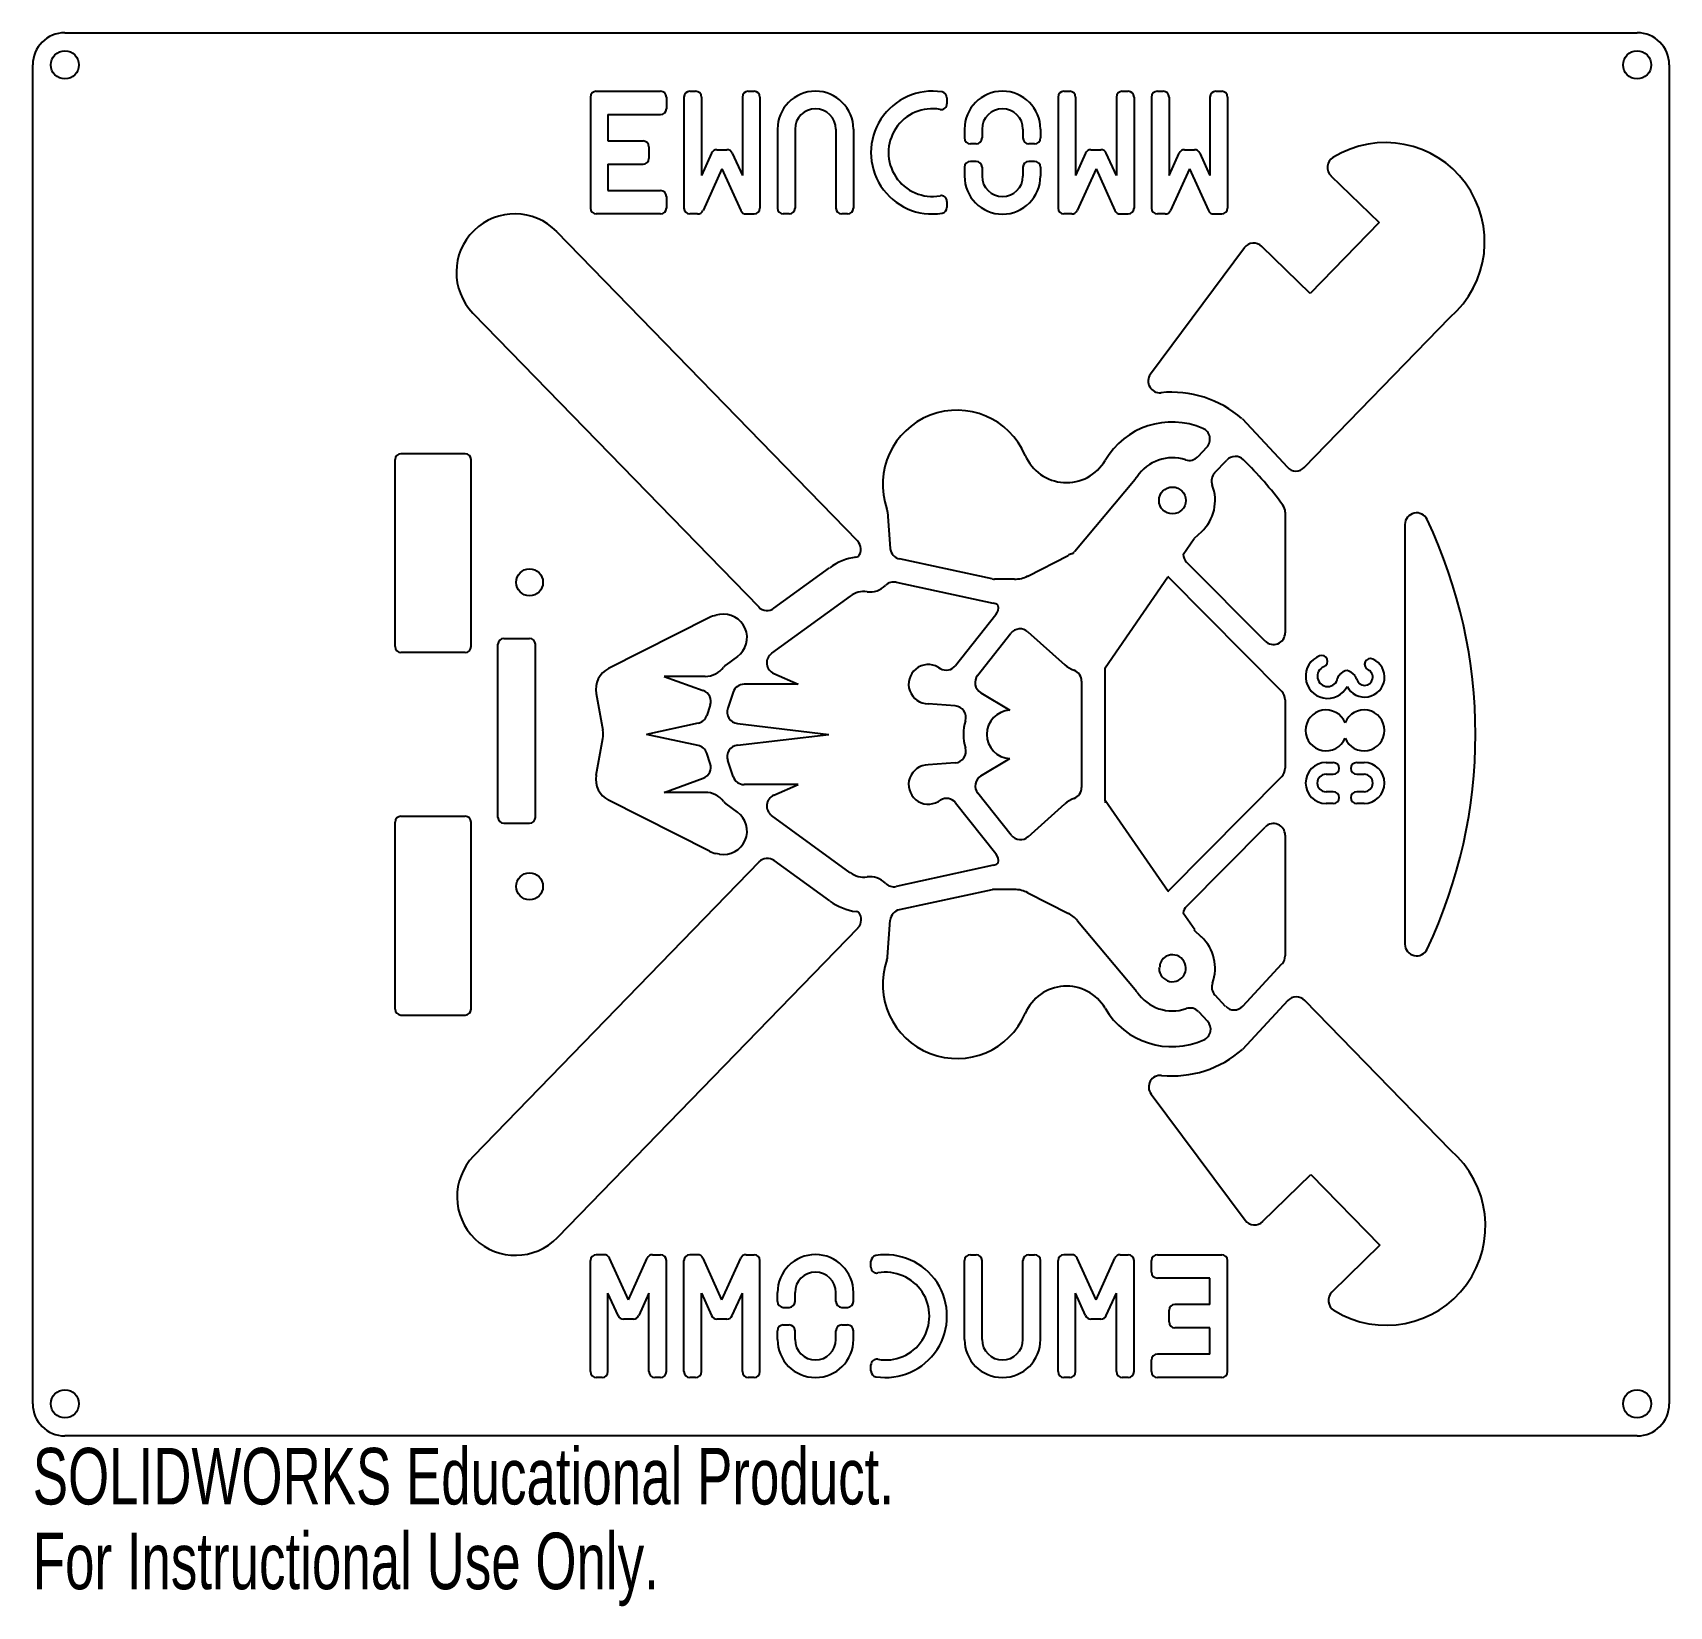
# Model space of a CAD drawing. Header units: millimetres. Extents: x 0 to 140, y -15 to 120.
import ezdxf

# ---------------------------------------------------------------- set-up
doc = ezdxf.new("R2010")
doc.units = ezdxf.units.MM
doc.styles.add('SLDTEXTSTYLE0', font='TXT', dxfattribs={"width": 0.7})

msp = doc.modelspace()

# ---------------------------------------------------------------- linework, layer by layer
at = {"color": 7, "linetype": 'Continuous', "lineweight": 25}
for p, q in [((2.75, 120), (137.25, 120)), ((0, 2.75), (0, 117.25)), ((140, 117.25), (140, 2.75)), ((48.21, 115), (53.71, 115)), ((56.21, 115), (56.71, 115)), ((61.21, 115), (61.71, 115)), ((88.21, 115), (88.71, 115)), ((93.21, 115), (93.71, 115)), ((96.21, 115), (96.71, 115)), ((101.21, 115), (101.71, 115)), ((47.71, 114.5), (47.71, 105)), ((54.21, 114.5), (54.21, 113.5)), ((55.71, 114.5), (55.71, 105)), ((57.21, 114.5), (57.21, 107.8)), ((60.71, 114.5), (60.71, 107.8)), ((62.21, 114.5), (62.21, 105)), ((78.21, 114.44), (78.21, 113.93)), ((87.71, 114.5), (87.71, 105)), ((89.21, 114.5), (89.21, 107.8)), ((92.71, 114.5), (92.71, 107.8)), ((94.21, 114.5), (94.21, 105)), ((95.71, 114.5), (95.71, 105)), ((97.21, 114.5), (97.21, 107.8)), ((100.71, 114.5), (100.71, 107.8)), ((102.21, 114.5), (102.21, 105)), ((49.21, 113), (53.71, 113)), ((49.21, 113), (49.21, 110.75)), ((49.21, 110.75), (52.21, 110.75)), ((63.71, 111.75), (63.71, 105)), ((65.21, 111.75), (65.21, 105)), ((68.71, 111.75), (68.71, 105)), ((70.21, 111.75), (70.21, 105)), ((79.71, 111.75), (79.71, 111)), ((81.21, 111.75), (81.21, 111)), ((84.71, 111.75), (84.71, 111)), ((86.21, 111.75), (86.21, 111)), ((52.71, 110.25), (52.71, 109.25)), ((58.07, 109.71), (57.21, 107.8)), ((58.53, 110), (59.38, 110)), ((59.84, 109.71), (60.71, 107.8)), ((80.71, 110.5), (80.21, 110.5)), ((85.71, 110.5), (85.21, 110.5)), ((90.07, 109.71), (89.21, 107.8)), ((90.53, 110), (91.38, 110)), ((92.71, 107.8), (91.84, 109.71)), ((97.21, 107.8), (98.07, 109.71)), ((98.53, 110), (99.38, 110)), ((99.84, 109.71), (100.71, 107.8)), ((49.21, 108.75), (52.21, 108.75)), ((49.21, 108.75), (49.21, 106.5)), ((58.96, 108.35), (57.34, 104.79)), ((58.96, 108.35), (60.57, 104.79)), ((79.71, 108.5), (79.71, 107.74)), ((80.71, 109), (80.21, 109)), ((81.21, 108.5), (81.21, 107.74)), ((84.71, 108.5), (84.71, 107.74)), ((85.71, 109), (85.21, 109)), ((86.21, 108.5), (86.21, 107.74)), ((90.96, 108.35), (89.34, 104.79)), ((90.96, 108.35), (92.57, 104.79)), ((98.96, 108.35), (97.34, 104.79)), ((98.96, 108.35), (100.57, 104.79)), ((49.21, 106.5), (53.71, 106.5)), ((111.06, 107.76), (115.17, 103.77)), ((54.21, 106), (54.21, 105)), ((78.21, 105.57), (78.21, 105.06)), ((53.71, 104.5), (48.21, 104.5)), ((56.88, 104.5), (56.21, 104.5)), ((61.03, 104.5), (61.71, 104.5)), ((64.71, 104.5), (64.21, 104.5)), ((69.71, 104.5), (69.21, 104.5)), ((88.88, 104.5), (88.21, 104.5)), ((93.03, 104.5), (93.71, 104.5)), ((96.88, 104.5), (96.21, 104.5)), ((101.03, 104.5), (101.71, 104.5)), ((115.17, 103.77), (109.29, 97.71)), ((70.57, 76.54), (44.82, 102.99)), ((103.65, 101.6), (95.62, 90.81)), ((109.29, 97.71), (105.14, 101.72)), ((37.65, 96.02), (62.11, 70.9)), ((108.78, 82.82), (121.22, 95.65)), ((103.45, 87), (107.33, 82.84)), ((37, 84), (31.5, 84)), ((100.43, 84.56), (99.66, 83.74)), ((31, 67.5), (31, 83.5)), ((37.5, 67.5), (37.5, 83.5)), ((101.11, 82.36), (102.14, 83.46)), ((89.15, 75.66), (94.31, 81.83)), ((73.12, 79.02), (73.36, 75.9)), ((107.14, 79.01), (107.14, 68.68)), ((99.99, 77.33), (99.36, 76.75)), ((117.39, 77.94), (117.39, 42.06)), ((98.42, 75.38), (99.36, 76.75)), ((63.41, 70.79), (68.17, 74.25)), ((82.08, 73.29), (74.15, 75)), ((85.12, 73.54), (88.58, 75.3)), ((105.43, 67.97), (98.71, 74.73)), ((73.87, 73.01), (82.17, 71.22)), ((83.99, 73.27), (82.29, 73.27)), ((91.73, 65.69), (97.1, 73.47)), ((97.19, 73.4), (106.85, 63.66)), ((69.94, 71.83), (63.21, 66.93)), ((58.76, 70.24), (58.43, 70.18)), ((82.39, 70.23), (78.93, 65.87)), ((57.89, 70), (49.26, 65.63)), ((80.83, 65.04), (83.68, 68.64)), ((85.13, 68.76), (88.29, 65.95)), ((39.8, 52.9), (39.8, 67.7)), ((40.3, 68.2), (42.5, 68.2)), ((43, 52.9), (43, 67.7)), ((37, 67), (31.5, 67)), ((60.29, 66.65), (59.31, 65.94)), ((57.52, 64.96), (54.03, 64.96)), ((54.03, 64.96), (57.35, 63.75)), ((63.4, 65.2), (65.47, 64.29)), ((77.48, 65.73), (77.64, 65.64)), ((89.73, 64.54), (89.73, 55.46)), ((91.73, 54.31), (91.73, 65.69)), ((111.8, 65.09), (112.1, 65.34)), ((112.75, 65.32), (113.09, 65.02)), ((48.2, 63.49), (48.76, 60.36)), ((59.92, 63.61), (59.45, 62.24)), ((65.47, 64.29), (60.86, 64.29)), ((81.1, 63.56), (83.58, 62.07)), ((57.95, 62.49), (57.66, 61.61)), ((78.91, 62.44), (76.61, 62.61)), ((107.14, 62.96), (107.14, 57.1)), ((56.92, 60.95), (52.5, 60)), ((60.28, 60.93), (68.1, 60)), ((48.2, 56.51), (48.76, 59.64)), ((56.92, 59.05), (52.5, 60)), ((60.28, 59.07), (68.1, 60)), ((57.95, 57.51), (57.66, 58.39)), ((59.92, 56.39), (59.45, 57.76)), ((78.91, 57.56), (76.61, 57.39)), ((81.11, 56.45), (83.58, 57.93)), ((110.64, 57.59), (111.26, 57.59)), ((113.26, 57.59), (113.89, 57.59)), ((54.03, 55.04), (57.35, 56.25)), ((106.85, 56.4), (97.17, 46.62)), ((110.64, 56.59), (111.26, 56.59)), ((113.26, 56.59), (113.89, 56.59)), ((57.52, 55.04), (54.03, 55.04)), ((65.47, 55.71), (60.86, 55.71)), ((63.4, 54.8), (65.47, 55.71)), ((83.7, 51.38), (80.85, 54.97)), ((111.26, 55.09), (110.64, 55.09)), ((113.89, 55.09), (113.26, 55.09)), ((57.89, 50), (49.26, 54.37)), ((60.29, 53.35), (59.31, 54.06)), ((77.48, 54.27), (77.65, 54.37)), ((78.95, 54.14), (82.4, 49.81)), ((85.15, 51.25), (88.29, 54.05)), ((97.13, 46.57), (91.74, 54.33)), ((91.74, 54.33), (91.74, 54.15)), ((111.26, 54.09), (110.64, 54.09)), ((113.89, 54.09), (113.26, 54.09)), ((31, 36.5), (31, 52.5)), ((31.5, 53), (37, 53)), ((37.5, 36.5), (37.5, 52.5)), ((40.3, 52.4), (42.5, 52.4)), ((69.94, 48.17), (63.21, 53.07)), ((98.69, 45.29), (105.43, 52.07)), ((107.14, 51.37), (107.14, 41.05)), ((62.13, 49.09), (37.71, 23.93)), ((58.76, 49.76), (58.43, 49.82)), ((68.19, 45.75), (63.43, 49.21)), ((82.2, 48.8), (73.87, 46.99)), ((74.15, 45.01), (82.1, 46.73)), ((83.99, 46.73), (82.1, 46.73)), ((85.12, 46.46), (88.6, 44.68)), ((44.89, 16.97), (70.6, 43.46)), ((73.12, 40.98), (73.36, 44.11)), ((89.38, 44.06), (94.31, 38.17)), ((99.4, 43.29), (98.41, 44.72)), ((99.36, 43.25), (99.4, 43.29)), ((99.99, 42.67), (99.36, 43.25)), ((96.35, 39.98), (96.4, 40.03)), ((103.51, 36.75), (106.87, 40.37)), ((102.05, 36.74), (101.14, 37.7)), ((107.37, 37.23), (103.49, 33.06)), ((121.28, 24.44), (108.82, 37.25)), ((31.5, 36), (37, 36)), ((99.72, 36.29), (100.5, 35.47)), ((95.67, 29.24), (103.72, 18.46)), ((105.21, 18.34), (109.35, 22.36)), ((109.35, 22.36), (115.24, 16.31)), ((48.88, 15.5), (48.21, 15.5)), ((53.03, 15.5), (53.71, 15.5)), ((56.88, 15.5), (56.21, 15.5)), ((61.03, 15.5), (61.71, 15.5)), ((80.21, 15.5), (80.71, 15.5)), ((85.21, 15.5), (85.71, 15.5)), ((88.88, 15.5), (88.21, 15.5)), ((93.03, 15.5), (93.71, 15.5)), ((96.21, 15.5), (101.71, 15.5)), ((115.24, 16.31), (111.14, 12.31)), ((47.71, 5.5), (47.71, 15)), ((50.96, 11.65), (49.34, 15.21)), ((50.96, 11.65), (52.57, 15.21)), ((54.21, 5.5), (54.21, 15)), ((55.71, 5.5), (55.71, 15)), ((58.96, 11.65), (57.34, 15.21)), ((58.96, 11.65), (60.57, 15.21)), ((62.21, 5.5), (62.21, 15)), ((71.71, 14.43), (71.71, 14.94)), ((79.71, 8.25), (79.71, 15)), ((81.21, 8.25), (81.21, 15)), ((84.71, 8.25), (84.71, 15)), ((86.21, 8.25), (86.21, 15)), ((87.71, 5.5), (87.71, 15)), ((90.96, 11.65), (89.34, 15.21)), ((90.96, 11.65), (92.57, 15.21)), ((94.21, 5.5), (94.21, 15)), ((95.71, 14), (95.71, 15)), ((102.21, 5.5), (102.21, 15)), ((100.71, 13.5), (96.21, 13.5)), ((100.71, 11.25), (100.71, 13.5)), ((50.07, 10.29), (49.21, 12.2)), ((49.21, 5.5), (49.21, 12.2)), ((52.71, 12.2), (51.84, 10.29)), ((52.71, 5.5), (52.71, 12.2)), ((57.21, 12.2), (58.07, 10.29)), ((57.21, 5.5), (57.21, 12.2)), ((59.84, 10.29), (60.71, 12.2)), ((60.71, 5.5), (60.71, 12.2)), ((63.71, 11.5), (63.71, 12.26)), ((65.21, 11.5), (65.21, 12.26)), ((68.71, 11.5), (68.71, 12.26)), ((70.21, 11.5), (70.21, 12.26)), ((90.07, 10.29), (89.21, 12.2)), ((89.21, 5.5), (89.21, 12.2)), ((91.84, 10.29), (92.71, 12.2)), ((92.71, 5.5), (92.71, 12.2)), ((100.71, 11.25), (97.71, 11.25)), ((51.38, 10), (50.53, 10)), ((59.38, 10), (58.53, 10)), ((64.21, 11), (64.71, 11)), ((69.21, 11), (69.71, 11)), ((91.38, 10), (90.53, 10)), ((97.21, 9.75), (97.21, 10.75)), ((63.71, 8.25), (63.71, 9)), ((64.21, 9.5), (64.71, 9.5)), ((65.21, 8.25), (65.21, 9)), ((68.71, 8.25), (68.71, 9)), ((69.21, 9.5), (69.71, 9.5)), ((70.21, 8.25), (70.21, 9)), ((100.71, 9.25), (97.71, 9.25)), ((100.71, 7), (100.71, 9.25)), ((100.71, 7), (96.21, 7)), ((71.71, 5.56), (71.71, 6.07)), ((95.71, 5.5), (95.71, 6.5)), ((48.71, 5), (48.21, 5)), ((53.71, 5), (53.21, 5)), ((56.71, 5), (56.21, 5)), ((61.71, 5), (61.21, 5)), ((88.71, 5), (88.21, 5)), ((93.71, 5), (93.21, 5)), ((101.71, 5), (96.21, 5)), ((137.25, 0), (2.75, 0))]:
    msp.add_line(p, q, dxfattribs=at)
for centre, radius in [((2.75, 117.25), 1.2), ((137.25, 117.25), 1.2), ((97.5, 80), 1.15), ((42.5, 73), 1.15), ((42.5, 47), 1.15), ((2.75, 2.75), 1.2), ((137.25, 2.75), 1.2)]:
    msp.add_circle(centre, radius, dxfattribs=at)
for centre, radius, start, end in [((2.75, 117.25), 2.75, 90, 180), ((137.25, 117.25), 2.75, 0, 90), ((48.21, 114.5), 0.5, 90, 180), ((53.71, 114.5), 0.5, 0, 90), ((56.21, 114.5), 0.5, 90, 180), ((56.71, 114.5), 0.5, 0, 90), ((61.21, 114.5), 0.5, 90, 180), ((61.71, 114.5), 0.5, 0, 90), ((66.96, 111.75), 3.25, 0, 180), ((76.96, 109.75), 5.25, 80.9153, 279.0847), ((77.71, 114.44), 0.5, 0, 80.9153), ((82.96, 111.75), 3.25, 0, 180), ((88.21, 114.5), 0.5, 90, 180), ((88.71, 114.5), 0.5, 0, 90), ((93.21, 114.5), 0.5, 90, 180), ((93.71, 114.5), 0.5, 0, 90), ((96.21, 114.5), 0.5, 90, 180), ((96.71, 114.5), 0.5, 0, 90), ((101.21, 114.5), 0.5, 90, 180), ((101.71, 114.5), 0.5, 0, 90), ((53.71, 113.5), 0.5, 270.0001, 0), ((66.96, 111.75), 1.75, 0, 180), ((76.96, 109.75), 3.75, 79.8357, 280.1643), ((77.71, 113.93), 0.5, 259.8357, 0), ((82.96, 111.75), 1.75, 0, 180), ((52.21, 110.25), 0.5, 0, 90), ((80.21, 111), 0.5, 180, 270), ((80.71, 111), 0.5, 270, 0), ((85.21, 111), 0.5, 180, 270), ((85.71, 111), 0.5, 270, 0), ((115.72, 102.12), 8.49, 310.4077, 121.9045), ((52.21, 109.25), 0.5, 270, 0), ((58.53, 109.5), 0.5, 90.0002, 155.5561), ((59.38, 109.5), 0.5, 24.4441, 90.0002), ((90.53, 109.5), 0.5, 90, 155.5561), ((91.38, 109.5), 0.5, 24.4441, 90), ((98.53, 109.5), 0.5, 89.9997, 155.556), ((99.38, 109.5), 0.5, 24.4441, 89.9997), ((111.76, 108.48), 1, 121.9045, 225.8692), ((80.21, 108.5), 0.5, 90, 180), ((80.71, 108.5), 0.5, 0, 90), ((85.21, 108.5), 0.5, 90, 180), ((85.71, 108.5), 0.5, 0, 90), ((53.71, 106), 0.5, 0, 90), ((82.96, 107.74), 3.25, 180, 0), ((82.96, 107.74), 1.75, 180, 0), ((48.21, 105), 0.5, 180, 270), ((53.71, 105), 0.5, 270, 0), ((56.21, 105), 0.5, 180, 270), ((61.71, 105), 0.5, 270, 0), ((64.21, 105), 0.5, 180, 270), ((64.71, 105), 0.5, 270, 0), ((69.21, 105), 0.5, 180, 270), ((69.71, 105), 0.5, 270, 0), ((77.71, 105.57), 0.5, 0, 100.1643), ((77.71, 105.06), 0.5, 279.0847, 0), ((88.21, 105), 0.5, 180, 270), ((93.71, 105), 0.5, 270, 0), ((96.21, 105), 0.5, 180, 270), ((101.71, 105), 0.5, 270, 0), ((41.24, 99.51), 5, 44.2265, 224.2265), ((56.88, 105), 0.5, 270, 335.5562), ((61.03, 105), 0.5, 204.4441, 270), ((88.88, 105), 0.5, 270, 335.5561), ((93.03, 105), 0.5, 204.4441, 270), ((96.88, 105), 0.5, 270, 335.5561), ((101.03, 105), 0.5, 204.444, 270), ((104.45, 101.01), 1, 45.8692, 143.3628), ((96.42, 90.21), 1, 143.3628, 275.7372), ((97.43, 80.12), 9.14, 48.8453, 95.7372), ((79.06, 81.37), 6.35, 23.0945, 199.2957), ((97.47, 80.07), 6.64, 66.5868, 149.6621), ((99.71, 85.25), 1, 316.616, 66.5868), ((31.5, 83.5), 0.5, 90, 180), ((37, 83.5), 0.5, 0, 90), ((88.43, 85.36), 3.83, 203.0945, 329.6621), ((97.5, 80), 3.65, 72.0904, 146.0976), ((98.93, 84.42), 1, 252.0904, 316.616), ((102.87, 82.77), 1, 45.4909, 136.616), ((80.49, 60), 32.93, 36.5389, 45.4909), ((108.06, 83.52), 1, 222.9611, 315.8692), ((92.4, 83.43), 2.5, 320.0528, 326.0976), ((97.5, 80), 3.65, 312.958, 21.1417), ((101.84, 81.68), 1, 136.616, 201.1417), ((72.13, 78.94), 1, 4.3572, 19.2957), ((106.14, 79.01), 1, 0, 36.5389), ((118.39, 77.94), 1, 25.3246, 180), ((80.49, 60), 42.93, 334.6754, 25.3246), ((69.85, 75.84), 1, 321.3047, 44.2265), ((74.36, 75.98), 1, 184.3572, 257.8389), ((91.07, 74.06), 2.5, 140.0528, 142.115), ((71.12, 70.21), 5, 98.0429, 126.0838), ((70.28, 76.15), 1, 278.0429, 290.8629), ((89.71, 73.08), 2.5, 109.7373, 117.0432), ((88.7, 75.9), 0.5, 289.7373, 322.115), ((99.42, 75.43), 1, 182.9276, 224.8805), ((73.66, 72.03), 1, 77.8389, 135.2469), ((82.29, 74.27), 1, 257.8389, 270), ((83.99, 75.77), 2.5, 270, 297.0432), ((96.48, 72.69), 1, 44.7931, 51.2777), ((71.12, 70.21), 2, 82.7204, 126.0838), ((71.61, 74.07), 1.89, 262.7204, 315.2469), ((58.79, 68.21), 2, 100.2383, 116.8316), ((59.11, 68.27), 2, 306.0838, 100.2383), ((62.82, 71.59), 1, 224.2265, 306.0838), ((81.96, 70.25), 1, 50.8972, 77.8389), ((81.61, 70.85), 1, 321.5526, 9.957), ((84.47, 68.02), 1, 48.3413, 141.5526), ((106.14, 68.68), 1, 224.8805, 0), ((31.5, 67.5), 0.5, 180, 270), ((37, 67.5), 0.5, 270, 0), ((40.3, 67.7), 0.5, 90, 180), ((42.5, 67.7), 0.5, 0, 90), ((59.9, 65.13), 1, 126.0838, 142.4534), ((63.8, 66.12), 1, 126.0838, 246.265), ((76.61, 64.29), 1.68, 59.074, 270), ((78.15, 66.49), 1, 239.074, 321.5526), ((89.95, 67.82), 2.5, 228.3413, 249.5255), ((110.77, 64.96), 1.88, 111.3087, 332.5339), ((110.27, 66.25), 0.5, 291.3087, 111.3087), ((113.94, 64.89), 1.7, 207.6645, 65.3757), ((114.44, 65.98), 0.5, 65.3757, 245.3757), ((50.17, 63.85), 2, 116.8316, 190.2383), ((57.52, 66.96), 2, 270, 322.4534), ((81.61, 64.42), 1, 141.5526, 239.074), ((88.73, 64.54), 1, 0, 69.5255), ((110.77, 64.96), 0.876, 111.3087, 349.1411), ((112.12, 64.71), 0.5, 128.8339, 169.1411), ((112.42, 64.95), 0.5, 48.5833, 128.8339), ((112.76, 64.64), 0.5, 11.9585, 48.5833), ((113.94, 64.89), 0.7, 191.9585, 65.3757), ((57.01, 62.81), 1, 341.3208, 69.8969), ((60.86, 63.29), 1, 90, 161.3208), ((106.14, 62.96), 1, 0, 44.7931), ((56.71, 61.93), 1, 282.1556, 341.3208), ((60.4, 61.92), 1, 161.3208, 263.2458), ((78.83, 61.44), 1, 343.5381, 85.5688), ((83.7, 60), 2.08, 93.2947, 266.7053), ((110.64, 60.34), 1.75, 21.9602, 338.0398), ((113.89, 60.34), 1.75, 201.9602, 158.0398), ((46.8, 60), 2, 349.7617, 10.2383), ((83.7, 60), 4.08, 163.5381, 196.4619), ((56.71, 58.07), 1, 18.6792, 77.8444), ((60.4, 58.08), 1, 96.7542, 198.6792), ((78.83, 58.56), 1, 274.4312, 16.4619), ((57.01, 57.19), 1, 290.1031, 18.6792), ((110.64, 55.84), 1.75, 90, 270), ((111.26, 57.09), 0.5, 270, 90), ((113.26, 57.09), 0.5, 90, 270), ((113.89, 55.84), 1.75, 270, 90), ((50.17, 56.15), 2, 169.7617, 243.1684), ((60.86, 56.71), 1, 198.6792, 270), ((76.61, 55.71), 1.68, 90, 300.926), ((81.63, 55.59), 1, 120.926, 218.5431), ((106.14, 57.1), 1, 315.3026, 0), ((110.64, 55.84), 0.75, 90, 270), ((113.89, 55.84), 0.75, 270, 90), ((57.52, 53.04), 2, 37.5466, 90), ((63.8, 53.88), 1, 113.735, 233.9162), ((88.73, 55.46), 1, 290.4745, 0), ((111.26, 54.59), 0.5, 270, 90), ((113.26, 54.59), 0.5, 90, 270), ((59.11, 51.73), 2, 259.7617, 53.9162), ((59.9, 54.87), 1, 217.5466, 233.9162), ((78.17, 53.52), 1, 38.5431, 120.926), ((89.95, 52.18), 2.5, 110.4745, 131.6587), ((92.73, 54.31), 1, 180, 189.416), ((31.5, 52.5), 0.5, 90, 180), ((37, 52.5), 0.5, 0, 90), ((40.3, 52.9), 0.5, 180, 270), ((42.5, 52.9), 0.5, 270, 0), ((106.14, 51.37), 1, 0, 135.2153), ((84.49, 52), 1, 218.5431, 311.6587), ((58.79, 51.79), 2, 243.1684, 259.7617), ((62.84, 48.4), 1, 54.0119, 135.8692), ((81.61, 49.19), 1, 348.1397, 38.5431), ((71.12, 49.79), 2, 233.9162, 277.2796), ((71.61, 45.93), 1.89, 44.8666, 97.2796), ((81.99, 49.78), 1, 282.2568, 307.0585), ((73.65, 47.97), 1, 224.8666, 282.2568), ((83.99, 44.23), 2.5, 62.9568, 90), ((96.46, 47.32), 1, 311.5769, 315.3026), ((71.13, 49.79), 5, 234.0119, 262.0528), ((70.3, 43.85), 1, 69.2329, 82.0528), ((74.36, 44.03), 1, 102.2568, 175.6428), ((99.4, 44.58), 1, 135.2153, 172.1826), ((69.88, 44.16), 1, 315.8692, 38.791), ((87.46, 42.46), 2.5, 39.9472, 62.9568), ((97.5, 40), 3.65, 339.7491, 47.042), ((118.39, 42.06), 1, 180, 334.6754), ((79.06, 38.63), 6.35, 160.7043, 336.9055), ((72.13, 41.06), 1, 340.7043, 355.6428), ((97.5, 40), 1.15, 180.9591, 127.0472), ((97.55, 40.04), 1.15, 129.9708, 180.3019), ((106.14, 41.05), 1, 317.1347, 0), ((88.43, 34.64), 3.83, 30.3379, 156.9055), ((92.4, 36.57), 2.5, 33.9024, 39.9472), ((97.5, 40), 3.65, 213.9024, 288.7951), ((101.86, 38.39), 1, 159.7491, 223.4797), ((31.5, 36.5), 0.5, 180, 270), ((37, 36.5), 0.5, 270, 0), ((97.47, 39.93), 6.64, 210.3379, 294.1356), ((99, 35.6), 1, 43.4797, 108.7951), ((102.78, 37.43), 1, 223.4797, 317.1347), ((108.1, 36.55), 1, 44.2265, 137.1347), ((99.77, 34.78), 1, 294.1356, 43.4797), ((97.47, 39.93), 9.14, 264.3586, 311.2504), ((96.47, 29.84), 1, 84.3586, 216.7329), ((41.3, 20.45), 5, 135.8692, 315.8692), ((115.79, 17.96), 8.49, 238.1912, 49.6881), ((104.52, 19.05), 1, 216.7329, 314.2265), ((48.21, 15), 0.5, 90, 180), ((48.88, 15), 0.5, 24.444, 90), ((53.03, 15), 0.5, 90, 155.5561), ((53.71, 15), 0.5, 0, 90), ((56.21, 15), 0.5, 90, 180), ((56.88, 15), 0.5, 24.4441, 90), ((61.03, 15), 0.5, 90, 155.5561), ((61.71, 15), 0.5, 0, 90), ((66.96, 12.26), 3.25, 0, 180), ((72.21, 14.94), 0.5, 99.0847, 180), ((72.96, 10.25), 5.25, 260.9153, 99.0847), ((80.21, 15), 0.5, 90, 180), ((80.71, 15), 0.5, 0, 90), ((85.21, 15), 0.5, 90, 180), ((85.71, 15), 0.5, 0, 90), ((88.21, 15), 0.5, 90, 180), ((88.88, 15), 0.5, 24.4441, 90), ((93.03, 15), 0.5, 90, 155.5562), ((93.71, 15), 0.5, 0, 90), ((96.21, 15), 0.5, 90, 180), ((101.71, 15), 0.5, 0, 90), ((66.96, 12.26), 1.75, 0, 180), ((72.21, 14.43), 0.5, 180, 280.1643), ((96.21, 14), 0.5, 180, 270), ((72.96, 10.25), 3.75, 259.8357, 100.1643), ((64.21, 11.5), 0.5, 180, 270), ((64.71, 11.5), 0.5, 270, 0), ((69.21, 11.5), 0.5, 180, 270), ((69.71, 11.5), 0.5, 270, 0), ((97.71, 10.75), 0.5, 90, 180), ((111.84, 11.59), 1, 134.2265, 238.1912), ((50.53, 10.5), 0.5, 204.4441, 269.9997), ((51.38, 10.5), 0.5, 269.9997, 335.556), ((58.53, 10.5), 0.5, 204.4441, 270), ((59.38, 10.5), 0.5, 270, 335.5561), ((90.53, 10.5), 0.5, 204.4441, 270.0002), ((91.38, 10.5), 0.5, 270.0002, 335.5561), ((64.21, 9), 0.5, 90, 180), ((64.71, 9), 0.5, 0, 90), ((69.21, 9), 0.5, 90, 180), ((69.71, 9), 0.5, 0, 90), ((97.71, 9.75), 0.5, 180, 270), ((66.96, 8.25), 3.25, 180, 0), ((66.96, 8.25), 1.75, 180, 0), ((82.96, 8.25), 3.25, 180, 0), ((82.96, 8.25), 1.75, 180, 0), ((96.21, 6.5), 0.5, 90.0001, 180), ((72.21, 6.07), 0.5, 79.8357, 180), ((48.21, 5.5), 0.5, 180, 270), ((48.71, 5.5), 0.5, 270, 0), ((53.21, 5.5), 0.5, 180, 270), ((53.71, 5.5), 0.5, 270, 0), ((56.21, 5.5), 0.5, 180, 270), ((56.71, 5.5), 0.5, 270, 0), ((61.21, 5.5), 0.5, 180, 270), ((61.71, 5.5), 0.5, 270, 0), ((72.21, 5.56), 0.5, 180, 260.9153), ((88.21, 5.5), 0.5, 180, 270), ((88.71, 5.5), 0.5, 270, 0), ((93.21, 5.5), 0.5, 180, 270), ((93.71, 5.5), 0.5, 270, 0), ((96.21, 5.5), 0.5, 180, 270), ((101.71, 5.5), 0.5, 270, 0), ((2.75, 2.75), 2.75, 180, 270), ((137.25, 2.75), 2.75, 270, 0)]:
    msp.add_arc(centre, radius, start, end, dxfattribs=at)

# ---------------------------------------------------------------- texts
at = {"color": 7, "linetype": 'Continuous', "char_height": 4.8336, "attachment_point": 1, "style": 'SLDTEXTSTYLE0'}
for s, insert in [('SOLIDWORKS Educational Product.', (0, -1.02)), ('For Instructional Use Only.', (0, -8.27))]:
    msp.add_mtext(s, dxfattribs=dict(at, insert=insert))

doc.saveas('drawing.dxf')
